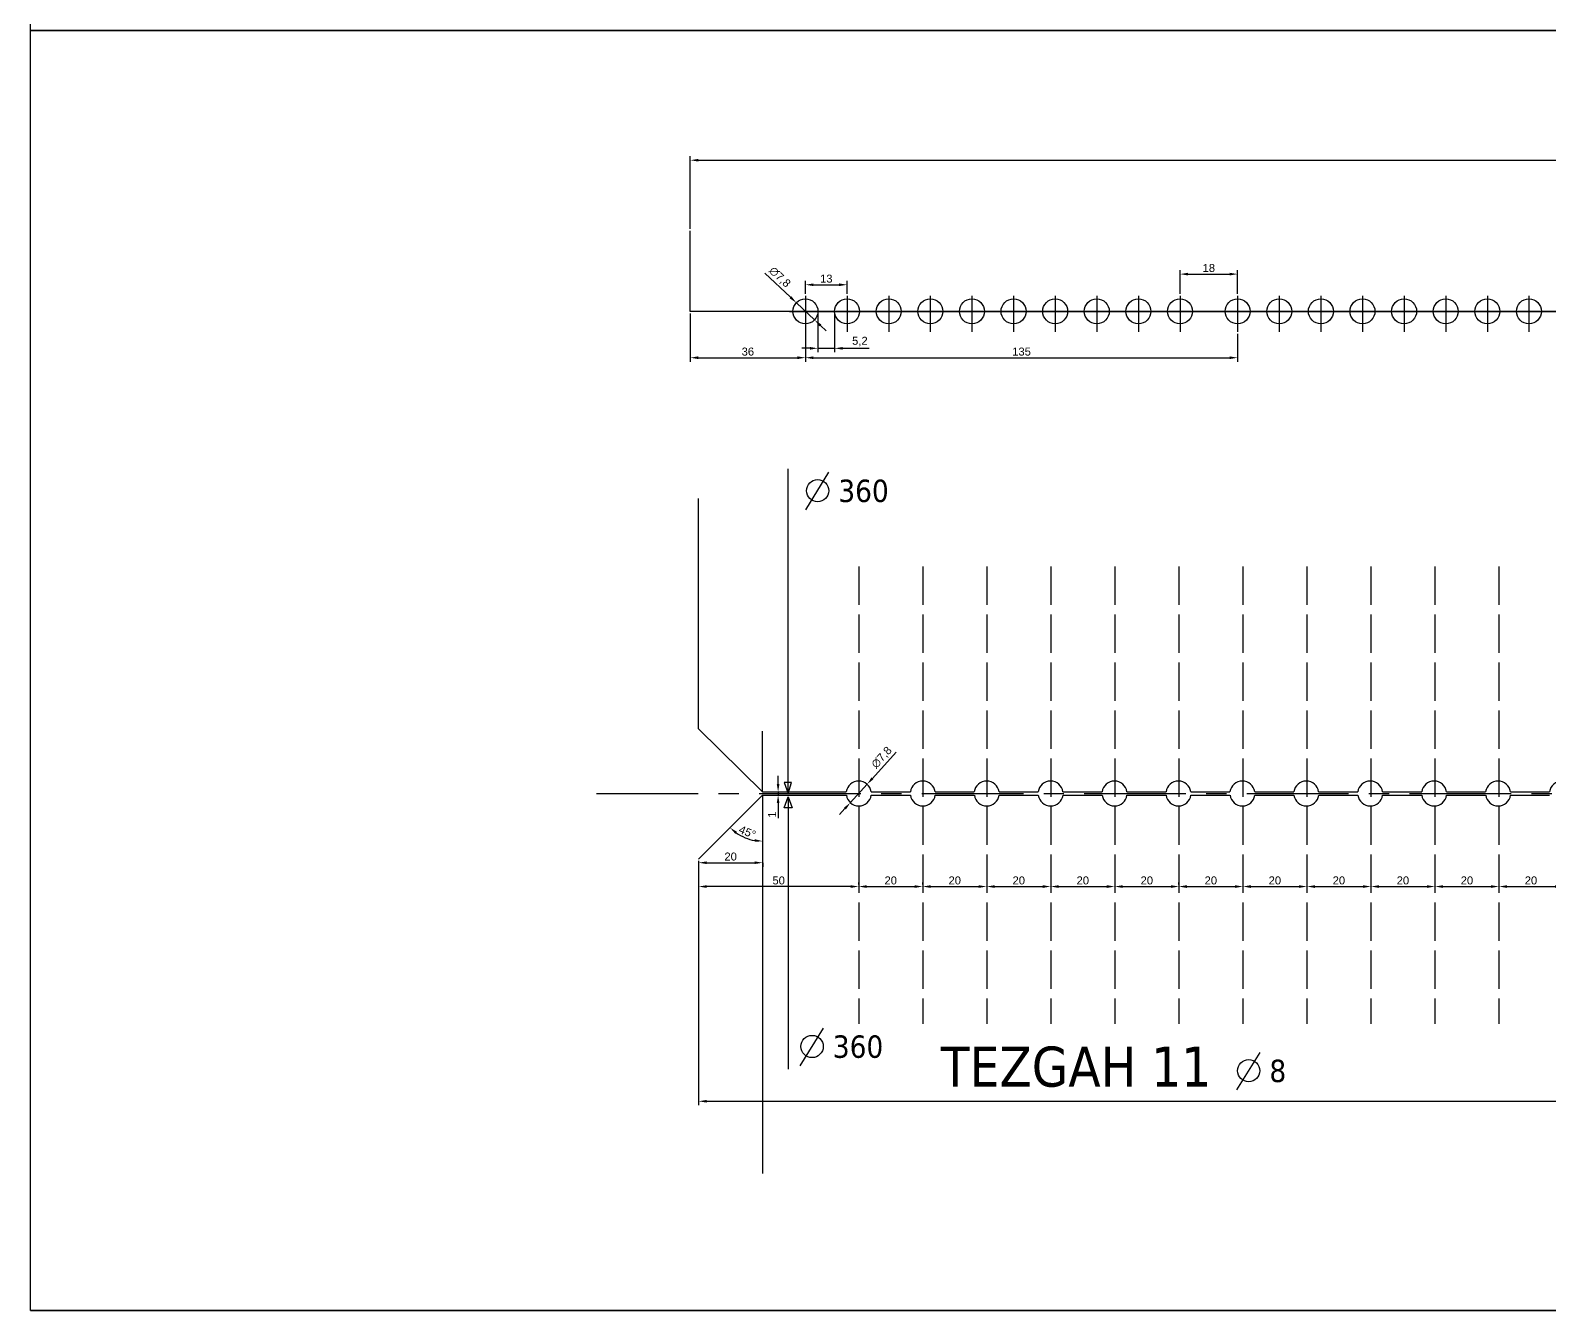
# Model space of a CAD drawing. Header units: millimetres. Extents: x 1526 to 31626, y -4643 to 9189.
# Drawn here: x 23045.8 to 23520.4, y -4643.4 to -4243.4 of the extents above; entities that cross this region are included whole.
import ezdxf

# ---------------------------------------------------------------- set-up
doc = ezdxf.new("R2010")
doc.units = ezdxf.units.MM
doc.linetypes.add('ACAD_ISO02W100', pattern=[15, 12, -3])
doc.linetypes.add('CENTER', pattern=[50.8, 31.75, -6.35, 6.35, -6.35])
doc.styles.get("Standard").update_dxf_attribs({"font": 'arial.ttf'})
doc.dimstyles.new('ISO-25', dxfattribs={"dimtxt": 2.5, "dimasz": 2.5, "dimexe": 1.25, "dimexo": 0.625, "dimtad": 1, "dimtxsty": 'Standard', "dimcen": 2.5, "dimadec": 0, "dimazin": 0, "dimtfac": 1, "dimtmove": 0, "dimatfit": 3, "dimfxl": 1, "dimarcsym": 0})

# ---------------------------------------------------------------- blocks, each defined once
blk = doc.blocks.new('*D2038')
at = {"color": 0, "lineweight": -2, "transparency": 16777216}
for p, q in [((23254.53, -4502.96), (23254.53, -4579.25)), ((23854.52, -4512.96), (23854.52, -4579.25)), ((23257.03, -4578), (23852.02, -4578))]:
    blk.add_line(p, q, dxfattribs=at)
at = {"color": 0, "transparency": 16777216}
for points in [[(23257.03, -4577.59), (23257.03, -4578.42), (23254.53, -4578)], [(23852.02, -4577.59), (23852.02, -4578.42), (23854.52, -4578)]]:
    blk.add_solid(points, dxfattribs=at)
at = {"layer": 'Defpoints', "color": 0, "transparency": 16777216}
for p in [(23254.53, -4502.33), (23854.52, -4512.33), (23854.52, -4578)]:
    blk.add_point(p, dxfattribs=at)
at = {"color": 0, "transparency": 16777216, "insert": (23554.52, -4576.1), "char_height": 2.5, "attachment_point": 5}
blk.add_mtext('600', dxfattribs=at)
blk = doc.blocks.new('*D2039')
at = {"color": 0, "lineweight": -2, "transparency": 16777216}
for p, q in [((23304.53, -4486.16), (23304.53, -4512.16)), ((23254.53, -4504.08), (23254.53, -4512.16)), ((23302.03, -4510.91), (23257.03, -4510.91))]:
    blk.add_line(p, q, dxfattribs=at)
at = {"color": 0, "transparency": 16777216}
for points in [[(23257.03, -4510.49), (23257.03, -4511.33), (23254.53, -4510.91)], [(23302.03, -4510.49), (23302.03, -4511.33), (23304.53, -4510.91)]]:
    blk.add_solid(points, dxfattribs=at)
at = {"layer": 'Defpoints', "color": 0, "transparency": 16777216}
for p in [(23304.53, -4485.53), (23254.53, -4503.46), (23254.53, -4510.91)]:
    blk.add_point(p, dxfattribs=at)
at = {"color": 0, "transparency": 16777216, "insert": (23279.53, -4509.01), "char_height": 2.5, "attachment_point": 5}
blk.add_mtext('50', dxfattribs=at)
blk = doc.blocks.new('*D2040')
at = {"color": 0, "lineweight": -2, "transparency": 16777216}
for p, q in [((23279.35, -4478.83), (23279.35, -4476.33)), ((23275.15, -4481.33), (23280.6, -4481.33)), ((23275.15, -4482.33), (23280.6, -4482.33)), ((23279.35, -4481.33), (23279.35, -4482.33)), ((23279.35, -4484.83), (23279.35, -4489.5))]:
    blk.add_line(p, q, dxfattribs=at)
at = {"color": 0, "transparency": 16777216}
for points in [[(23278.93, -4478.83), (23279.77, -4478.83), (23279.35, -4481.33)], [(23278.93, -4484.83), (23279.77, -4484.83), (23279.35, -4482.33)]]:
    blk.add_solid(points, dxfattribs=at)
at = {"layer": 'Defpoints', "color": 0, "transparency": 16777216}
for p in [(23274.53, -4481.33), (23274.53, -4482.33), (23279.35, -4482.33)]:
    blk.add_point(p, dxfattribs=at)
at = {"color": 0, "transparency": 16777216, "insert": (23277.47, -4488.42), "char_height": 2.5, "attachment_point": 5, "rotation": 90}
blk.add_mtext('1', dxfattribs=at)
blk = doc.blocks.new('*D2167')
at = {"color": 0, "lineweight": -2, "transparency": 16777216}
blk.add_arc((23274.53, -4482.33), 14.41, 234.9541, 260.0459, dxfattribs=at)
at = {"color": 0, "transparency": 16777216}
for points in [[(23265.98, -4494.45), (23266.52, -4493.81), (23264.34, -4492.52)], [(23272.07, -4496.11), (23272, -4496.94), (23274.53, -4496.74)]]:
    blk.add_solid(points, dxfattribs=at)
at = {"layer": 'Defpoints', "color": 0, "transparency": 16777216}
for p in [(23274.53, -4482.33), (23274.53, -4482.33), (23267.32, -4494.81), (23254.53, -4502.33), (23274.53, -4600.55)]:
    blk.add_point(p, dxfattribs=at)
at = {"color": 0, "transparency": 16777216, "insert": (23269.74, -4493.89), "char_height": 2.5, "attachment_point": 5, "rotation": 337.5}
blk.add_mtext('45°', dxfattribs=at)
blk = doc.blocks.new('*D2168')
at = {"color": 0, "lineweight": -2, "transparency": 16777216}
for p, q in [((23254.53, -4503.46), (23254.53, -4504.71)), ((23257.03, -4503.46), (23272.03, -4503.46)), ((23274.53, -4503.46), (23274.53, -4504.71))]:
    blk.add_line(p, q, dxfattribs=at)
at = {"color": 0, "transparency": 16777216}
for points in [[(23257.03, -4503.04), (23257.03, -4503.87), (23254.53, -4503.46)], [(23272.03, -4503.04), (23272.03, -4503.87), (23274.53, -4503.46)]]:
    blk.add_solid(points, dxfattribs=at)
at = {"layer": 'Defpoints', "color": 0, "transparency": 16777216}
for p in [(23254.53, -4502.83), (23274.53, -4502.83), (23274.53, -4503.46)]:
    blk.add_point(p, dxfattribs=at)
at = {"color": 0, "transparency": 16777216, "insert": (23264.53, -4501.55), "char_height": 2.5, "attachment_point": 5}
blk.add_mtext('20', dxfattribs=at)
blk = doc.blocks.new('*D2169')
at = {"color": 0, "lineweight": -2, "transparency": 16777216}
for p, q in [((23316.25, -4468.94), (23308.83, -4477.1)), ((23301.9, -4484.72), (23307.15, -4478.95)), ((23300.22, -4486.57), (23298.54, -4488.41))]:
    blk.add_line(p, q, dxfattribs=at)
at = {"color": 0, "transparency": 16777216}
for points in [[(23308.52, -4476.82), (23309.14, -4477.38), (23307.15, -4478.95)], [(23299.91, -4486.28), (23300.53, -4486.85), (23301.9, -4484.72)]]:
    blk.add_solid(points, dxfattribs=at)
at = {"layer": 'Defpoints', "color": 0, "transparency": 16777216}
for p in [(23307.15, -4478.95), (23301.9, -4484.72)]:
    blk.add_point(p, dxfattribs=at)
at = {"color": 0, "transparency": 16777216, "insert": (23311.78, -4470.64), "char_height": 2.5, "attachment_point": 5, "rotation": 47.7024}
blk.add_mtext('∅7,8', dxfattribs=at)
blk = doc.blocks.new('*D2041')
at = {"color": 0, "lineweight": -2, "transparency": 16777216}
for p, q in [((23304.53, -4510.28), (23304.53, -4509.66)), ((23307.03, -4510.91), (23322.03, -4510.91)), ((23324.53, -4510.28), (23324.53, -4509.66))]:
    blk.add_line(p, q, dxfattribs=at)
at = {"color": 0, "transparency": 16777216}
for points in [[(23307.03, -4510.49), (23307.03, -4511.33), (23304.53, -4510.91)], [(23322.03, -4510.49), (23322.03, -4511.33), (23324.53, -4510.91)]]:
    blk.add_solid(points, dxfattribs=at)
at = {"layer": 'Defpoints', "color": 0, "transparency": 16777216}
for p in [(23304.53, -4510.91), (23324.53, -4510.91), (23324.53, -4510.91)]:
    blk.add_point(p, dxfattribs=at)
at = {"color": 0, "transparency": 16777216, "insert": (23314.53, -4509.01), "char_height": 2.5, "attachment_point": 5}
blk.add_mtext('20', dxfattribs=at)
blk = doc.blocks.new('*D2042')
at = {"color": 0, "lineweight": -2, "transparency": 16777216}
for p, q in [((23324.53, -4510.28), (23324.53, -4509.66)), ((23327.03, -4510.91), (23342.03, -4510.91)), ((23344.53, -4511.37), (23344.53, -4512.16))]:
    blk.add_line(p, q, dxfattribs=at)
at = {"color": 0, "transparency": 16777216}
for points in [[(23327.03, -4510.49), (23327.03, -4511.33), (23324.53, -4510.91)], [(23342.03, -4510.49), (23342.03, -4511.33), (23344.53, -4510.91)]]:
    blk.add_solid(points, dxfattribs=at)
at = {"layer": 'Defpoints', "color": 0, "transparency": 16777216}
for p in [(23324.53, -4510.91), (23344.53, -4510.74), (23344.53, -4510.91)]:
    blk.add_point(p, dxfattribs=at)
at = {"color": 0, "transparency": 16777216, "insert": (23334.53, -4509.01), "char_height": 2.5, "attachment_point": 5}
blk.add_mtext('20', dxfattribs=at)
blk = doc.blocks.new('*D2043')
at = {"color": 0, "lineweight": -2, "transparency": 16777216}
for p, q in [((23344.53, -4511.37), (23344.53, -4512.16)), ((23347.03, -4510.91), (23362.03, -4510.91)), ((23364.53, -4511.37), (23364.53, -4512.16))]:
    blk.add_line(p, q, dxfattribs=at)
at = {"color": 0, "transparency": 16777216}
for points in [[(23347.03, -4510.49), (23347.03, -4511.33), (23344.53, -4510.91)], [(23362.03, -4510.49), (23362.03, -4511.33), (23364.53, -4510.91)]]:
    blk.add_solid(points, dxfattribs=at)
at = {"layer": 'Defpoints', "color": 0, "transparency": 16777216}
for p in [(23344.53, -4510.74), (23364.53, -4510.74), (23364.53, -4510.91)]:
    blk.add_point(p, dxfattribs=at)
at = {"color": 0, "transparency": 16777216, "insert": (23354.53, -4509.01), "char_height": 2.5, "attachment_point": 5}
blk.add_mtext('20', dxfattribs=at)
blk = doc.blocks.new('*D2044')
at = {"color": 0, "lineweight": -2, "transparency": 16777216}
for p, q in [((23364.53, -4511.37), (23364.53, -4512.16)), ((23367.03, -4510.91), (23382.03, -4510.91)), ((23384.53, -4511.37), (23384.53, -4512.16))]:
    blk.add_line(p, q, dxfattribs=at)
at = {"color": 0, "transparency": 16777216}
for points in [[(23367.03, -4510.49), (23367.03, -4511.33), (23364.53, -4510.91)], [(23382.03, -4510.49), (23382.03, -4511.33), (23384.53, -4510.91)]]:
    blk.add_solid(points, dxfattribs=at)
at = {"layer": 'Defpoints', "color": 0, "transparency": 16777216}
for p in [(23364.53, -4510.74), (23384.53, -4510.74), (23384.53, -4510.91)]:
    blk.add_point(p, dxfattribs=at)
at = {"color": 0, "transparency": 16777216, "insert": (23374.53, -4509.01), "char_height": 2.5, "attachment_point": 5}
blk.add_mtext('20', dxfattribs=at)
blk = doc.blocks.new('*D2045')
at = {"color": 0, "lineweight": -2, "transparency": 16777216}
for p, q in [((23384.53, -4511.37), (23384.53, -4512.16)), ((23387.03, -4510.91), (23402.03, -4510.91)), ((23404.53, -4510.28), (23404.53, -4509.66))]:
    blk.add_line(p, q, dxfattribs=at)
at = {"color": 0, "transparency": 16777216}
for points in [[(23387.03, -4510.49), (23387.03, -4511.33), (23384.53, -4510.91)], [(23402.03, -4510.49), (23402.03, -4511.33), (23404.53, -4510.91)]]:
    blk.add_solid(points, dxfattribs=at)
at = {"layer": 'Defpoints', "color": 0, "transparency": 16777216}
for p in [(23384.53, -4510.74), (23404.53, -4510.91), (23404.53, -4510.91)]:
    blk.add_point(p, dxfattribs=at)
at = {"color": 0, "transparency": 16777216, "insert": (23394.53, -4509.01), "char_height": 2.5, "attachment_point": 5}
blk.add_mtext('20', dxfattribs=at)
blk = doc.blocks.new('*D2046')
at = {"color": 0, "lineweight": -2, "transparency": 16777216}
for p, q in [((23404.53, -4510.28), (23404.53, -4509.66)), ((23407.03, -4510.91), (23422.03, -4510.91)), ((23424.53, -4511.37), (23424.53, -4512.16))]:
    blk.add_line(p, q, dxfattribs=at)
at = {"color": 0, "transparency": 16777216}
for points in [[(23407.03, -4510.49), (23407.03, -4511.33), (23404.53, -4510.91)], [(23422.03, -4510.49), (23422.03, -4511.33), (23424.53, -4510.91)]]:
    blk.add_solid(points, dxfattribs=at)
at = {"layer": 'Defpoints', "color": 0, "transparency": 16777216}
for p in [(23404.53, -4510.91), (23424.53, -4510.74), (23424.53, -4510.91)]:
    blk.add_point(p, dxfattribs=at)
at = {"color": 0, "transparency": 16777216, "insert": (23414.53, -4509.01), "char_height": 2.5, "attachment_point": 5}
blk.add_mtext('20', dxfattribs=at)
blk = doc.blocks.new('*D2047')
at = {"color": 0, "lineweight": -2, "transparency": 16777216}
for p, q in [((23424.53, -4511.37), (23424.53, -4512.16)), ((23427.03, -4510.91), (23442.03, -4510.91)), ((23444.53, -4511.37), (23444.53, -4512.16))]:
    blk.add_line(p, q, dxfattribs=at)
at = {"color": 0, "transparency": 16777216}
for points in [[(23427.03, -4510.49), (23427.03, -4511.33), (23424.53, -4510.91)], [(23442.03, -4510.49), (23442.03, -4511.33), (23444.53, -4510.91)]]:
    blk.add_solid(points, dxfattribs=at)
at = {"layer": 'Defpoints', "color": 0, "transparency": 16777216}
for p in [(23424.53, -4510.74), (23444.53, -4510.74), (23444.53, -4510.91)]:
    blk.add_point(p, dxfattribs=at)
at = {"color": 0, "transparency": 16777216, "insert": (23434.53, -4509.01), "char_height": 2.5, "attachment_point": 5}
blk.add_mtext('20', dxfattribs=at)
blk = doc.blocks.new('*D2048')
at = {"color": 0, "lineweight": -2, "transparency": 16777216}
for p, q in [((23444.53, -4511.37), (23444.53, -4512.16)), ((23447.03, -4510.91), (23462.03, -4510.91)), ((23464.53, -4511.37), (23464.53, -4512.16))]:
    blk.add_line(p, q, dxfattribs=at)
at = {"color": 0, "transparency": 16777216}
for points in [[(23447.03, -4510.49), (23447.03, -4511.33), (23444.53, -4510.91)], [(23462.03, -4510.49), (23462.03, -4511.33), (23464.53, -4510.91)]]:
    blk.add_solid(points, dxfattribs=at)
at = {"layer": 'Defpoints', "color": 0, "transparency": 16777216}
for p in [(23444.53, -4510.74), (23464.53, -4510.74), (23464.53, -4510.91)]:
    blk.add_point(p, dxfattribs=at)
at = {"color": 0, "transparency": 16777216, "insert": (23454.53, -4509.01), "char_height": 2.5, "attachment_point": 5}
blk.add_mtext('20', dxfattribs=at)
blk = doc.blocks.new('*D2049')
at = {"color": 0, "lineweight": -2, "transparency": 16777216}
for p, q in [((23464.53, -4511.37), (23464.53, -4512.16)), ((23467.03, -4510.91), (23482.03, -4510.91)), ((23484.53, -4511.37), (23484.53, -4512.16))]:
    blk.add_line(p, q, dxfattribs=at)
at = {"color": 0, "transparency": 16777216}
for points in [[(23467.03, -4510.49), (23467.03, -4511.33), (23464.53, -4510.91)], [(23482.03, -4510.49), (23482.03, -4511.33), (23484.53, -4510.91)]]:
    blk.add_solid(points, dxfattribs=at)
at = {"layer": 'Defpoints', "color": 0, "transparency": 16777216}
for p in [(23464.53, -4510.74), (23484.53, -4510.74), (23484.53, -4510.91)]:
    blk.add_point(p, dxfattribs=at)
at = {"color": 0, "transparency": 16777216, "insert": (23474.53, -4509.01), "char_height": 2.5, "attachment_point": 5}
blk.add_mtext('20', dxfattribs=at)
blk = doc.blocks.new('*D2050')
at = {"color": 0, "lineweight": -2, "transparency": 16777216}
for p, q in [((23484.53, -4511.37), (23484.53, -4512.16)), ((23487.03, -4510.91), (23502.03, -4510.91)), ((23504.53, -4511.37), (23504.53, -4512.16))]:
    blk.add_line(p, q, dxfattribs=at)
at = {"color": 0, "transparency": 16777216}
for points in [[(23487.03, -4510.49), (23487.03, -4511.33), (23484.53, -4510.91)], [(23502.03, -4510.49), (23502.03, -4511.33), (23504.53, -4510.91)]]:
    blk.add_solid(points, dxfattribs=at)
at = {"layer": 'Defpoints', "color": 0, "transparency": 16777216}
for p in [(23484.53, -4510.74), (23504.53, -4510.74), (23504.53, -4510.91)]:
    blk.add_point(p, dxfattribs=at)
at = {"color": 0, "transparency": 16777216, "insert": (23494.53, -4509.01), "char_height": 2.5, "attachment_point": 5}
blk.add_mtext('20', dxfattribs=at)
blk = doc.blocks.new('*D2051')
at = {"color": 0, "lineweight": -2, "transparency": 16777216}
for p, q in [((23504.53, -4511.37), (23504.53, -4512.16)), ((23507.03, -4510.91), (23522.03, -4510.91)), ((23524.53, -4511.37), (23524.53, -4512.16))]:
    blk.add_line(p, q, dxfattribs=at)
at = {"color": 0, "transparency": 16777216}
for points in [[(23507.03, -4510.49), (23507.03, -4511.33), (23504.53, -4510.91)], [(23522.03, -4510.49), (23522.03, -4511.33), (23524.53, -4510.91)]]:
    blk.add_solid(points, dxfattribs=at)
at = {"layer": 'Defpoints', "color": 0, "transparency": 16777216}
for p in [(23504.53, -4510.74), (23524.53, -4510.74), (23524.53, -4510.91)]:
    blk.add_point(p, dxfattribs=at)
at = {"color": 0, "transparency": 16777216, "insert": (23514.53, -4509.01), "char_height": 2.5, "attachment_point": 5}
blk.add_mtext('20', dxfattribs=at)
blk = doc.blocks.new('*D2230')
at = {"color": 0, "lineweight": -2, "transparency": 16777216}
for p, q in [((23404.9, -4325.68), (23404.9, -4318.3)), ((23422.9, -4325.68), (23422.9, -4318.3)), ((23407.4, -4319.55), (23420.4, -4319.55))]:
    blk.add_line(p, q, dxfattribs=at)
at = {"color": 0, "transparency": 16777216}
for points in [[(23407.4, -4319.14), (23407.4, -4319.97), (23404.9, -4319.55)], [(23420.4, -4319.14), (23420.4, -4319.97), (23422.9, -4319.55)]]:
    blk.add_solid(points, dxfattribs=at)
at = {"layer": 'Defpoints', "color": 0, "transparency": 16777216}
for p in [(23422.9, -4319.55), (23404.9, -4326.31), (23422.9, -4326.31)]:
    blk.add_point(p, dxfattribs=at)
at = {"color": 0, "transparency": 16777216, "insert": (23413.9, -4317.65), "char_height": 2.5, "attachment_point": 5}
blk.add_mtext('18', dxfattribs=at)
blk = doc.blocks.new('*D2231')
at = {"color": 0, "lineweight": -2, "transparency": 16777216}
for p, q in [((23287.9, -4325.68), (23287.9, -4321.63)), ((23290.4, -4322.88), (23298.4, -4322.88)), ((23300.9, -4325.68), (23300.9, -4321.63))]:
    blk.add_line(p, q, dxfattribs=at)
at = {"color": 0, "transparency": 16777216}
for points in [[(23290.4, -4322.46), (23290.4, -4323.3), (23287.9, -4322.88)], [(23298.4, -4322.46), (23298.4, -4323.3), (23300.9, -4322.88)]]:
    blk.add_solid(points, dxfattribs=at)
at = {"layer": 'Defpoints', "color": 0, "transparency": 16777216}
for p in [(23300.9, -4322.88), (23287.9, -4326.31), (23300.9, -4326.31)]:
    blk.add_point(p, dxfattribs=at)
at = {"color": 0, "transparency": 16777216, "insert": (23294.4, -4320.98), "char_height": 2.5, "attachment_point": 5}
blk.add_mtext('13', dxfattribs=at)
blk = doc.blocks.new('*D2232')
at = {"color": 0, "lineweight": -2, "transparency": 16777216}
for p, q in [((23275.22, -4319.24), (23283.24, -4326.8)), ((23290.74, -4333.87), (23285.06, -4328.52)), ((23292.56, -4335.58), (23294.37, -4337.3))]:
    blk.add_line(p, q, dxfattribs=at)
at = {"color": 0, "transparency": 16777216}
for points in [[(23283.53, -4326.5), (23282.96, -4327.11), (23285.06, -4328.52)], [(23292.84, -4335.28), (23292.27, -4335.89), (23290.74, -4333.87)]]:
    blk.add_solid(points, dxfattribs=at)
at = {"layer": 'Defpoints', "color": 0, "transparency": 16777216}
for p in [(23285.06, -4328.52), (23290.74, -4333.87)]:
    blk.add_point(p, dxfattribs=at)
at = {"color": 0, "transparency": 16777216, "insert": (23279.81, -4320.58), "char_height": 2.5, "attachment_point": 5, "rotation": 316.6903}
blk.add_mtext('∅7,8', dxfattribs=at)
blk = doc.blocks.new('*D2233')
at = {"color": 0, "lineweight": -2, "transparency": 16777216}
for p, q in [((23287.9, -4338.23), (23287.9, -4346.93)), ((23422.9, -4338.23), (23422.9, -4346.93)), ((23290.4, -4345.68), (23420.4, -4345.68))]:
    blk.add_line(p, q, dxfattribs=at)
at = {"color": 0, "transparency": 16777216}
for points in [[(23290.4, -4345.26), (23290.4, -4346.1), (23287.9, -4345.68)], [(23420.4, -4345.26), (23420.4, -4346.1), (23422.9, -4345.68)]]:
    blk.add_solid(points, dxfattribs=at)
at = {"layer": 'Defpoints', "color": 0, "transparency": 16777216}
for p in [(23287.9, -4337.6), (23422.9, -4337.6), (23422.9, -4345.68)]:
    blk.add_point(p, dxfattribs=at)
at = {"color": 0, "transparency": 16777216, "insert": (23355.4, -4343.78), "char_height": 2.5, "attachment_point": 5}
blk.add_mtext('135', dxfattribs=at)
blk = doc.blocks.new('*D2218')
at = {"color": 0, "lineweight": -2, "transparency": 16777216}
for p, q in [((23251.9, -4305.37), (23251.9, -4282.72)), ((23254.4, -4283.97), (23849.4, -4283.97)), ((23851.9, -4296.96), (23851.9, -4282.72))]:
    blk.add_line(p, q, dxfattribs=at)
at = {"color": 0, "transparency": 16777216}
for points in [[(23254.4, -4283.56), (23254.4, -4284.39), (23251.9, -4283.97)], [(23849.4, -4283.56), (23849.4, -4284.39), (23851.9, -4283.97)]]:
    blk.add_solid(points, dxfattribs=at)
at = {"layer": 'Defpoints', "color": 0, "transparency": 16777216}
for p in [(23851.9, -4283.97), (23851.9, -4297.59), (23251.9, -4305.99)]:
    blk.add_point(p, dxfattribs=at)
at = {"color": 0, "transparency": 16777216, "insert": (23551.9, -4282.07), "char_height": 2.5, "attachment_point": 5}
blk.add_mtext('600', dxfattribs=at)
blk = doc.blocks.new('*D2185')
at = {"color": 0, "lineweight": -2, "transparency": 16777216}
for p, q in [((23251.9, -4331.82), (23251.9, -4346.93)), ((23287.9, -4331.82), (23287.9, -4346.93)), ((23254.4, -4345.68), (23285.4, -4345.68))]:
    blk.add_line(p, q, dxfattribs=at)
at = {"color": 0, "transparency": 16777216}
for points in [[(23254.4, -4345.26), (23254.4, -4346.1), (23251.9, -4345.68)], [(23285.4, -4345.26), (23285.4, -4346.1), (23287.9, -4345.68)]]:
    blk.add_solid(points, dxfattribs=at)
at = {"layer": 'Defpoints', "color": 0, "transparency": 16777216}
for p in [(23251.9, -4331.19), (23287.9, -4331.19), (23287.9, -4345.68)]:
    blk.add_point(p, dxfattribs=at)
at = {"color": 0, "transparency": 16777216, "insert": (23269.9, -4343.78), "char_height": 2.5, "attachment_point": 5}
blk.add_mtext('36', dxfattribs=at)
blk = doc.blocks.new('*D2186')
at = {"color": 0, "lineweight": -2, "transparency": 16777216}
for p, q in [((23291.8, -4331.82), (23291.8, -4343.99)), ((23297, -4331.82), (23297, -4343.99)), ((23289.3, -4342.74), (23286.8, -4342.74)), ((23291.8, -4342.74), (23297, -4342.74)), ((23299.5, -4342.74), (23307.77, -4342.74))]:
    blk.add_line(p, q, dxfattribs=at)
at = {"color": 0, "transparency": 16777216}
for points in [[(23289.3, -4342.33), (23289.3, -4343.16), (23291.8, -4342.74)], [(23299.5, -4342.33), (23299.5, -4343.16), (23297, -4342.74)]]:
    blk.add_solid(points, dxfattribs=at)
at = {"layer": 'Defpoints', "color": 0, "transparency": 16777216}
for p in [(23291.8, -4331.19), (23297, -4331.19), (23297, -4342.74)]:
    blk.add_point(p, dxfattribs=at)
at = {"color": 0, "transparency": 16777216, "insert": (23304.89, -4340.62), "char_height": 2.5, "attachment_point": 5}
blk.add_mtext('5,2', dxfattribs=at)

msp = doc.modelspace()

# ---------------------------------------------------------------- linework, layer by layer
for p, q in [((23251.89856, -4331.192), (23251.89856, -4305.99379)), ((23287.89856, -4326.30765), (23287.89856, -4337.6009)), ((23300.89856, -4326.30765), (23300.89856, -4337.6009)), ((23300.89856, -4326.30765), (23300.89856, -4337.6009)), ((23313.89856, -4326.30765), (23313.89856, -4337.6009)), ((23313.89856, -4326.30765), (23313.89856, -4337.6009)), ((23326.89856, -4326.30765), (23326.89856, -4337.6009)), ((23326.89856, -4326.30765), (23326.89856, -4337.6009)), ((23339.89856, -4326.30765), (23339.89856, -4337.6009)), ((23339.89856, -4326.30765), (23339.89856, -4337.6009)), ((23352.89856, -4326.30765), (23352.89856, -4337.6009)), ((23352.89856, -4326.30765), (23352.89856, -4337.6009)), ((23365.89856, -4326.30765), (23365.89856, -4337.6009)), ((23365.89856, -4326.30765), (23365.89856, -4337.6009)), ((23378.89856, -4326.30765), (23378.89856, -4337.6009)), ((23378.89856, -4326.30765), (23378.89856, -4337.6009)), ((23391.89856, -4326.30765), (23391.89856, -4337.6009)), ((23391.89856, -4326.30765), (23391.89856, -4337.6009)), ((23391.89856, -4326.30765), (23391.89856, -4337.6009)), ((23404.89856, -4326.30765), (23404.89856, -4337.6009)), ((23422.89856, -4326.30765), (23422.89856, -4337.6009)), ((23435.89856, -4326.30765), (23435.89856, -4337.6009)), ((23435.89856, -4326.30765), (23435.89856, -4337.6009)), ((23448.89856, -4326.30765), (23448.89856, -4337.6009)), ((23448.89856, -4326.30765), (23448.89856, -4337.6009)), ((23461.89856, -4326.30765), (23461.89856, -4337.6009)), ((23461.89856, -4326.30765), (23461.89856, -4337.6009)), ((23474.89856, -4326.30765), (23474.89856, -4337.6009)), ((23474.89856, -4326.30765), (23474.89856, -4337.6009)), ((23487.89856, -4326.30765), (23487.89856, -4337.6009)), ((23487.89856, -4326.30765), (23487.89856, -4337.6009)), ((23500.89856, -4326.30765), (23500.89856, -4337.6009)), ((23500.89856, -4326.30765), (23500.89856, -4337.6009)), ((23513.89856, -4326.30765), (23513.89856, -4337.6009)), ((23513.89856, -4326.30765), (23513.89856, -4337.6009)), ((23551.89856, -4331.192), (23251.89856, -4331.192)), ((23282.9544, -4331.192), (23294.80093, -4331.192)), ((23282.9544, -4331.192), (23321.99412, -4331.192)), ((23282.9544, -4331.192), (23410.95719, -4331.192)), ((23287.89856, -4331.192), (23287.89856, -4331.192)), ((23287.89856, -4331.192), (23287.89856, -4331.192)), ((23295.9544, -4331.192), (23307.80093, -4331.192)), ((23295.9544, -4331.192), (23334.99412, -4331.192)), ((23295.9544, -4331.192), (23307.80093, -4331.192)), ((23300.89856, -4331.192), (23300.89856, -4331.192)), ((23300.89856, -4331.192), (23300.89856, -4331.192)), ((23300.89856, -4331.192), (23300.89856, -4331.192)), ((23300.89856, -4331.192), (23300.89856, -4331.192)), ((23308.9544, -4331.192), (23320.80093, -4331.192)), ((23308.9544, -4331.192), (23347.99412, -4331.192)), ((23308.9544, -4331.192), (23320.80093, -4331.192)), ((23313.89856, -4331.192), (23313.89856, -4331.192)), ((23313.89856, -4331.192), (23313.89856, -4331.192)), ((23313.89856, -4331.192), (23313.89856, -4331.192)), ((23313.89856, -4331.192), (23313.89856, -4331.192)), ((23321.9544, -4331.192), (23360.99412, -4331.192)), ((23321.9544, -4331.192), (23333.80093, -4331.192)), ((23321.9544, -4331.192), (23333.80093, -4331.192)), ((23326.89856, -4331.192), (23326.89856, -4331.192)), ((23326.89856, -4331.192), (23326.89856, -4331.192)), ((23326.89856, -4331.192), (23326.89856, -4331.192)), ((23326.89856, -4331.192), (23326.89856, -4331.192)), ((23334.9544, -4331.192), (23346.80093, -4331.192)), ((23339.89856, -4331.192), (23339.89856, -4331.192)), ((23339.89856, -4331.192), (23339.89856, -4331.192)), ((23404.89856, -4331.192), (23422.89856, -4331.192)), ((23417.9544, -4331.192), (23545.95719, -4331.192)), ((23417.9544, -4331.192), (23456.99412, -4331.192)), ((23417.9544, -4331.192), (23429.80093, -4331.192)), ((23422.89856, -4331.192), (23422.89856, -4331.192)), ((23422.89856, -4331.192), (23422.89856, -4331.192)), ((23430.9544, -4331.192), (23469.99412, -4331.192)), ((23430.9544, -4331.192), (23442.80093, -4331.192)), ((23430.9544, -4331.192), (23442.80093, -4331.192)), ((23435.89856, -4331.192), (23435.89856, -4331.192)), ((23435.89856, -4331.192), (23435.89856, -4331.192)), ((23435.89856, -4331.192), (23435.89856, -4331.192)), ((23435.89856, -4331.192), (23435.89856, -4331.192)), ((23443.9544, -4331.192), (23482.99412, -4331.192)), ((23443.9544, -4331.192), (23455.80093, -4331.192)), ((23443.9544, -4331.192), (23455.80093, -4331.192)), ((23448.89856, -4331.192), (23448.89856, -4331.192)), ((23448.89856, -4331.192), (23448.89856, -4331.192)), ((23448.89856, -4331.192), (23448.89856, -4331.192)), ((23448.89856, -4331.192), (23448.89856, -4331.192)), ((23456.9544, -4331.192), (23468.80093, -4331.192)), ((23456.9544, -4331.192), (23468.80093, -4331.192)), ((23456.9544, -4331.192), (23495.99412, -4331.192)), ((23461.89856, -4331.192), (23461.89856, -4331.192)), ((23461.89856, -4331.192), (23461.89856, -4331.192)), ((23461.89856, -4331.192), (23461.89856, -4331.192)), ((23461.89856, -4331.192), (23461.89856, -4331.192)), ((23469.9544, -4331.192), (23481.80093, -4331.192)), ((23474.89856, -4331.192), (23474.89856, -4331.192)), ((23474.89856, -4331.192), (23474.89856, -4331.192)), ((23282.44594, -4481.83135), (23282.44594, -4380.35363)), ((23287.96626, -4393.24871), (23295.24806, -4381.48151)), ((23254.52528, -4461.57994), (23254.52528, -4389.70369)), ((23274.52528, -4481.33135), (23254.52528, -4461.57994)), ((23274.52528, -4481.33135), (23274.52528, -4462.33135)), ((23281.28, -4478.37636), (23282.44594, -4481.83135)), ((23283.53907, -4478.37636), (23281.28, -4478.37636)), ((23282.44594, -4481.83135), (23283.53907, -4478.37636)), ((23274.52528, -4482.33135), (23254.52528, -4502.33135)), ((23274.52528, -4481.33135), (23300.65747, -4481.33135)), ((23274.52528, -4482.33135), (23274.52528, -4600.55282)), ((23274.52528, -4482.33135), (23300.68965, -4482.33135)), ((23281.28, -4486.28635), (23282.44594, -4482.83135)), ((23282.44594, -4482.83135), (23282.44593, -4567.96972)), ((23282.44594, -4482.83135), (23283.73022, -4486.28635)), ((23308.42528, -4481.33135), (23320.65747, -4481.33135)), ((23308.42528, -4482.33135), (23320.65747, -4482.33135)), ((23328.3931, -4481.33135), (23340.62528, -4481.33135)), ((23328.42528, -4482.33135), (23340.62528, -4482.33135)), ((23348.36092, -4481.33135), (23360.5931, -4481.33135)), ((23348.36092, -4482.33135), (23360.5931, -4482.33135)), ((23368.32873, -4481.33135), (23380.56092, -4481.33135)), ((23368.36092, -4482.33135), (23380.56092, -4482.33135)), ((23388.29655, -4481.33135), (23400.52873, -4481.33135)), ((23388.29655, -4482.33135), (23400.52873, -4482.33135)), ((23408.26436, -4481.33135), (23420.49655, -4481.33135)), ((23408.29655, -4482.33135), (23420.49655, -4482.33135)), ((23428.23218, -4481.33135), (23440.46436, -4481.33135)), ((23428.23218, -4482.33135), (23440.46436, -4482.33135)), ((23448.2, -4481.33135), (23460.43218, -4481.33135)), ((23448.23218, -4482.33135), (23460.43218, -4482.33135)), ((23468.16781, -4481.33135), (23480.4, -4481.33135)), ((23468.16781, -4482.33135), (23480.4, -4482.33135)), ((23488.13563, -4481.33135), (23500.36781, -4481.33135)), ((23488.16781, -4482.33135), (23500.36781, -4482.33135)), ((23508.10344, -4481.33135), (23520.33563, -4481.33135)), ((23508.10344, -4482.33135), (23520.33563, -4482.33135)), ((23274.52528, -4484.83135), (23274.52528, -4502.83135)), ((23283.73022, -4486.28635), (23281.28, -4486.28635)), ((23254.52528, -4502.83135), (23254.52528, -4525.61966)), ((23286.25187, -4566.89216), (23293.53367, -4555.12496)), ((23422.63132, -4574.47381), (23429.91312, -4562.70661))]:
    msp.add_line(p, q)
at = {"linetype": 'ACAD_ISO02W100'}
for p, q in [((23304.52528, -4410.8975), (23304.52528, -4553.76521)), ((23324.52528, -4410.8975), (23324.52528, -4553.76521)), ((23344.52528, -4410.8975), (23344.52528, -4553.76521)), ((23364.52528, -4410.8975), (23364.52528, -4553.76521)), ((23384.52528, -4410.8975), (23384.52528, -4553.76521)), ((23404.52528, -4410.8975), (23404.52528, -4553.76521)), ((23424.52528, -4410.8975), (23424.52528, -4553.76521)), ((23444.52528, -4410.8975), (23444.52528, -4553.76521)), ((23464.52528, -4410.8975), (23464.52528, -4553.76521)), ((23484.52528, -4410.8975), (23484.52528, -4553.76521)), ((23504.52528, -4410.8975), (23504.52528, -4553.76521))]:
    msp.add_line(p, q, dxfattribs=at)
at = {"color": 1, "linetype": 'CENTER'}
msp.add_line((23222.60628, -4481.83135), (23867.58866, -4481.83135), dxfattribs=at)
at = {"color": 2}
for points in [[(23045.78239, -4243.40563), (23045.78239, -3843.40563), (24080.04856, -3843.40563), (24080.04856, -4243.40563), (23045.78239, -4243.40563), (23045.78239, -3843.40563)], [(23045.78238, -4243.40563), (24080.04855, -4243.40563)], [(23045.78238, -4243.40563), (24080.04856, -4243.40563)], [(23045.78239, -4643.40563), (23045.78239, -4243.40563), (24080.04856, -4243.40563), (24080.04856, -4643.40563), (23045.78239, -4643.40563), (23045.78239, -4243.40563)], [(23045.78238, -4643.40563), (24080.04856, -4643.40563)], [(23045.78239, -4643.40563), (24080.04856, -4643.40563)], [(23045.78239, -4643.40563), (24080.04856, -4643.40563)], [(23045.78239, -4643.40563), (24080.04857, -4643.40563)], [(23045.78239, -4643.40563), (24080.04856, -4643.40563)], [(23045.78239, -4643.40563), (24080.04856, -4643.40563)]]:
    msp.add_lwpolyline(points, dxfattribs=at)
at = {"color": 3}
for centre in [(23287.89856, -4331.192), (23300.89856, -4331.192), (23300.89856, -4331.192), (23313.89856, -4331.192), (23313.89856, -4331.192), (23326.89856, -4331.192), (23326.89856, -4331.192), (23339.89856, -4331.192), (23339.89856, -4331.192), (23352.89856, -4331.192), (23352.89856, -4331.192), (23365.89856, -4331.192), (23365.89856, -4331.192), (23378.89856, -4331.192), (23378.89856, -4331.192), (23391.89856, -4331.192), (23391.89856, -4331.192), (23391.89856, -4331.192), (23404.89856, -4331.192)]:
    msp.add_circle(centre, 3.9, dxfattribs=at)
for centre, radius in [((23422.89856, -4331.192), 3.9), ((23435.89856, -4331.192), 3.9), ((23435.89856, -4331.192), 3.9), ((23448.89856, -4331.192), 3.9), ((23448.89856, -4331.192), 3.9), ((23461.89856, -4331.192), 3.9), ((23461.89856, -4331.192), 3.9), ((23474.89856, -4331.192), 3.9), ((23474.89856, -4331.192), 3.9), ((23487.89856, -4331.192), 3.9), ((23487.89856, -4331.192), 3.9), ((23500.89856, -4331.192), 3.9), ((23500.89856, -4331.192), 3.9), ((23513.89856, -4331.192), 3.9), ((23513.89856, -4331.192), 3.9), ((23291.68956, -4387.23197), 3.47217), ((23289.97516, -4560.87541), 3.47217), ((23426.35461, -4568.45707), 3.47217)]:
    msp.add_circle(centre, radius)
for centre, start, end in [((23304.52528, -4481.83135), 7.3658858, 172.6341142), ((23324.52528, -4481.83135), 7.3658858, 172.6341142), ((23344.4931, -4481.83135), 7.3658858, 172.6341142), ((23364.46092, -4481.83135), 7.3658858, 172.6341142), ((23384.42873, -4481.83135), 7.3658858, 172.6341142), ((23404.39655, -4481.83135), 7.3658858, 172.6341142), ((23424.36436, -4481.83135), 7.3658858, 172.6341142), ((23444.33218, -4481.83135), 7.3658858, 172.6341142), ((23464.3, -4481.83135), 7.3658858, 172.6341142), ((23484.26781, -4481.83135), 7.3658858, 172.6341142), ((23504.23563, -4481.83135), 7.3658858, 172.6341142), ((23524.20344, -4481.83135), 7.3658858, 172.6341142), ((23304.55747, -4481.83135), 187.3658858, 352.6341142), ((23324.55747, -4481.83135), 187.3658858, 352.6341142), ((23344.52528, -4481.83135), 187.3658858, 352.6341142), ((23364.4931, -4481.83135), 187.3658858, 352.6341142), ((23384.46092, -4481.83135), 187.3658858, 352.6341142), ((23404.42873, -4481.83135), 187.3658858, 352.6341142), ((23424.39655, -4481.83135), 187.3658858, 352.6341142), ((23444.36436, -4481.83135), 187.3658858, 352.6341142), ((23464.33218, -4481.83135), 187.3658858, 352.6341142), ((23484.3, -4481.83135), 187.3658858, 352.6341142), ((23504.26781, -4481.83135), 187.3658858, 352.6341142)]:
    msp.add_arc(centre, 3.9, start, end)

# ---------------------------------------------------------------- texts
at = {"char_height": 7, "width": 33.292, "attachment_point": 1}
for s, insert in [('{\\fTahoma|b0|i0|c162|p32;360}', (23298.15606, -4383.77179)), ('{\\fTahoma|b0|i0|c162|p32;360}', (23296.44166, -4557.41523)), ('{\\fTahoma|b0|i0|c162|p32;8}', (23432.82111, -4564.99689))]:
    msp.add_mtext(s, dxfattribs=dict(at, insert=insert))
at = {"insert": (23330.16823, -4560.91122), "char_height": 12.5, "attachment_point": 1}
msp.add_mtext('{\\fTahoma|b0|i0|c162|p32;TEZGAH 11}', dxfattribs=at)

# ---------------------------------------------------------------- dimensions: what is measured, and where the dimension line sits
for base, p1, p2, picture, middle in [((23851.89856, -4283.97197), (23251.89856, -4305.99379), (23851.89856, -4297.58852), '*D2218', (23551.89856, -4282.07054)), ((23422.89856, -4319.55189), (23404.89856, -4326.30765), (23422.89856, -4326.30765), '*D2230', (23413.89856, -4317.65046)), ((23300.89856, -4322.8809), (23287.89856, -4326.30765), (23300.89856, -4326.30765), '*D2231', (23294.39856, -4320.97861)), ((23287.89856, -4345.67979), (23251.89856, -4331.192), (23287.89856, -4331.192), '*D2185', (23269.89856, -4343.7775)), ((23296.99856, -4342.74443), (23291.79856, -4331.192), (23296.99856, -4331.192), '*D2186', (23304.88653, -4340.61704)), ((23422.89856, -4345.67979), (23287.89856, -4337.6009), (23422.89856, -4337.6009), '*D2233', (23355.39856, -4343.7775)), ((23254.52528, -4510.90899), (23304.52528, -4485.53135), (23254.52528, -4503.45635), '*D2039', (23279.52528, -4509.00756)), ((23274.52528, -4503.45635), (23254.52528, -4502.83135), (23274.52528, -4502.83135), '*D2168', (23264.52528, -4501.55492)), ((23854.52053, -4578.00378), (23254.52528, -4502.33135), (23854.52053, -4512.33433), '*D2038', (23554.52291, -4576.10234)), ((23324.52528, -4510.90899), (23304.52528, -4510.90899), (23324.52528, -4510.90899), '*D2041', (23314.52528, -4509.00756))]:
    dim = msp.add_linear_dim(base=base, p1=p1, p2=p2, dimstyle='ISO-25')
    dim.commit()
    dim.dimension.update_dxf_attribs({"geometry": picture, "text_midpoint": middle})
for p1, p2, picture, middle in [((23290.73643, -4333.86717), (23285.0607, -4328.51683), '*D2232', (23279.80753, -4320.58496)), ((23301.90065, -4484.71602), (23307.14991, -4478.94668), '*D2169', (23311.78013, -4470.63576))]:
    dim = msp.add_diameter_dim_2p(p1=p1, p2=p2, dimstyle='ISO-25')
    dim.commit()
    dim.dimension.update_dxf_attribs({"geometry": picture, "text_midpoint": middle})
dim = msp.add_linear_dim(base=(23279.35154, -4482.33135), p1=(23274.52528, -4481.33135), p2=(23274.52528, -4482.33135), angle=90, dimstyle='ISO-25')
dim.commit()
dim.dimension.update_dxf_attribs({"geometry": '*D2040', "text_midpoint": (23277.47142, -4488.41679)})
dim = msp.add_angular_dim_2l(base=(23267.32122, -4494.80916), line1=((23274.52528, -4482.33135), (23274.52528, -4600.55282)), line2=((23274.52528, -4482.33135), (23254.52528, -4502.33135)), dimstyle='ISO-25')
dim.commit()
dim.dimension.update_dxf_attribs({"geometry": '*D2167', "text_midpoint": (23269.73722, -4493.89076)})
for base, p1, p2, picture, middle in [((23344.52528, -4510.90899), (23324.52528, -4510.90899), (23344.52528, -4510.74232), '*D2042', (23334.52528, -4509.00756)), ((23364.52528, -4510.90899), (23344.52528, -4510.74232), (23364.52528, -4510.74232), '*D2043', (23354.52528, -4509.00756)), ((23384.52528, -4510.90899), (23364.52528, -4510.74232), (23384.52528, -4510.74232), '*D2044', (23374.52528, -4509.00756)), ((23404.52528, -4510.90899), (23384.52528, -4510.74232), (23404.52528, -4510.90899), '*D2045', (23394.52528, -4509.00756)), ((23424.52528, -4510.90899), (23404.52528, -4510.90899), (23424.52528, -4510.74232), '*D2046', (23414.52528, -4509.00756)), ((23444.52528, -4510.90899), (23424.52528, -4510.74232), (23444.52528, -4510.74232), '*D2047', (23434.52528, -4509.00756)), ((23464.52528, -4510.90899), (23444.52528, -4510.74232), (23464.52528, -4510.74232), '*D2048', (23454.52528, -4509.00756)), ((23484.52528, -4510.90899), (23464.52528, -4510.74232), (23484.52528, -4510.74232), '*D2049', (23474.52528, -4509.00756)), ((23504.52528, -4510.90899), (23484.52528, -4510.74232), (23504.52528, -4510.74232), '*D2050', (23494.52528, -4509.00756)), ((23524.52528, -4510.90899), (23504.52528, -4510.74232), (23524.52528, -4510.74232), '*D2051', (23514.52528, -4509.00756))]:
    dim = msp.add_linear_dim(base=base, p1=p1, p2=p2, dimstyle='ISO-25', override={"dimtmove": 1})
    dim.commit()
    dim.dimension.update_dxf_attribs({"geometry": picture, "text_midpoint": middle})

doc.saveas('drawing.dxf')
